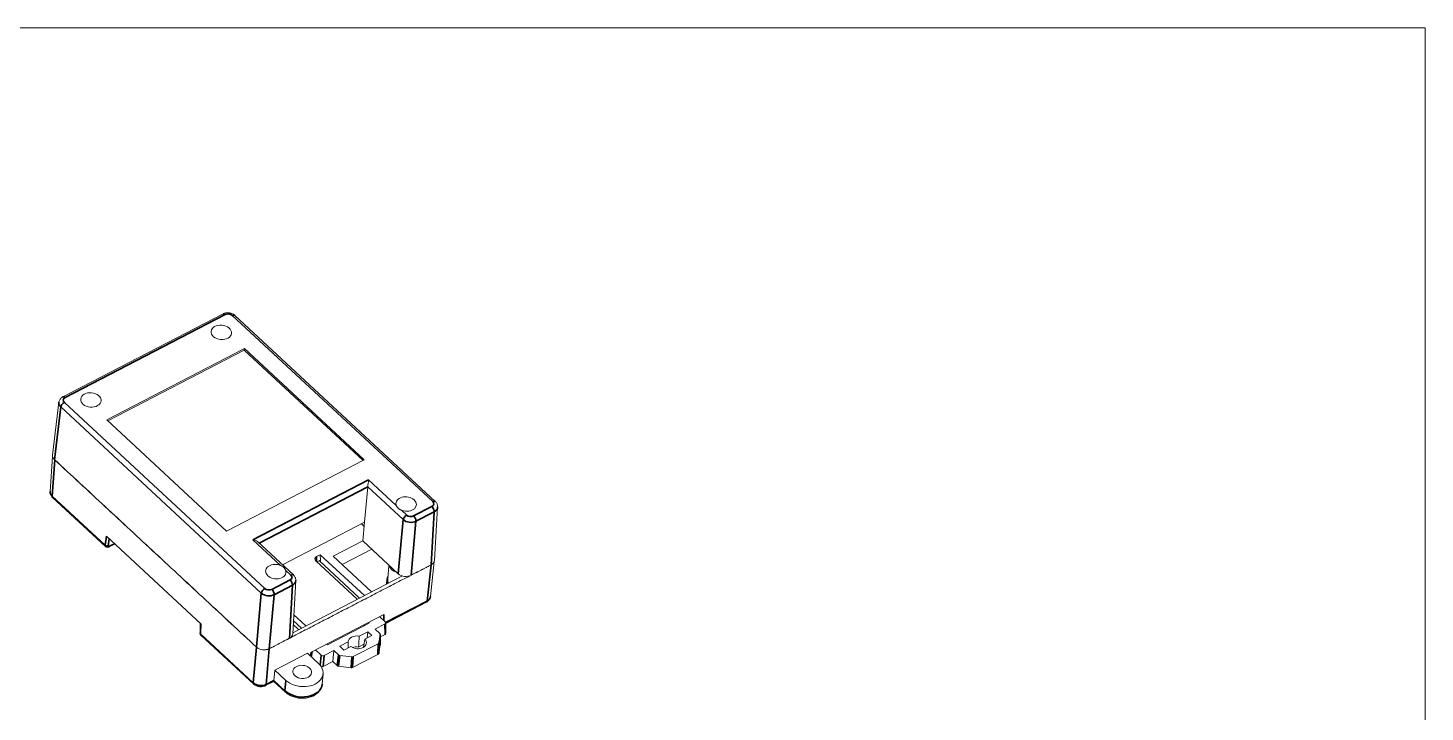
# Model space of a CAD drawing. Header units: millimetres. Extents: x 566 to 1098, y 742 to 1109.
# Drawn here: x 764.3 to 1098.4, y 945.2 to 1108.7 of the extents above; entities that cross this region are included whole.
import ezdxf

# ---------------------------------------------------------------- set-up
doc = ezdxf.new("R2010")
doc.units = ezdxf.units.MM
for name, color, linetype, true_color in [('1', 7, 'Continuous', 0xffffff), ('11', 7, 'Continuous', 0xffffff), ('150', 7, 'Continuous', 0xffffff)]:
    doc.layers.add(name, color=color, linetype=linetype, true_color=true_color)

msp = doc.modelspace()

# ---------------------------------------------------------------- linework, layer by layer
at = {"lineweight": 18}
msp.add_lwpolyline([(566.32, 1108.65), (1098.38, 1108.65), (1098.38, 742.44), (566.32, 742.44)], close=True, dxfattribs=at)
at = {"layer": '1', "color": 7, "linetype": 'Continuous', "lineweight": 13}
for p, q in [((810.92, 1040.35), (772.65, 1020.54)), ((861.67, 995.52), (813.74, 1039.98)), ((816.04, 1032.03), (783.13, 1014.99)), ((816.01, 1031.67), (783.36, 1014.77)), ((816.01, 1031.67), (816.04, 1032.03)), ((844.42, 1005.32), (816.01, 1031.67)), ((844.68, 1005.45), (816.04, 1032.03)), ((771.67, 1019.2), (770.15, 1006.6)), ((783.13, 1014.99), (811.77, 988.42)), ((811.77, 988.42), (844.68, 1005.45)), ((844.76, 990.53), (845.53, 999.03)), ((861.52, 981.46), (862.25, 994.15)), ((825.14, 980.38), (844.76, 990.53)), ((844.35, 986.11), (844.76, 990.53)), ((827.76, 977.95), (819.17, 985.91)), ((844.35, 986.11), (852.83, 978.25)), ((827.6, 963.9), (828.33, 976.59))]:
    msp.add_line(p, q, dxfattribs=at)
at = {"layer": '1', "color": 7, "linetype": 'Continuous', "lineweight": 35}
for p, q in [((811.44, 1040.17), (773.17, 1020.36)), ((861.06, 995.49), (813.13, 1039.96)), ((772.98, 1019.18), (820.91, 974.71)), ((772.14, 1018.08), (770.62, 1005.49)), ((820.07, 973.61), (772.14, 1018.08)), ((818.05, 986.36), (845.74, 1000.7)), ((845.53, 999.03), (819.54, 985.57)), ((854, 991.17), (845.53, 999.03)), ((845.74, 1000.7), (852.36, 994.56)), ((853.59, 993.43), (854.84, 992.26)), ((856.51, 992.05), (860.87, 994.31)), ((861.43, 993.04), (857.07, 990.78)), ((860.69, 980.35), (861.43, 993.04)), ((852.83, 978.25), (854, 991.17)), ((857.07, 990.78), (855.9, 977.87)), ((824.66, 980.23), (818.05, 986.36)), ((827.14, 977.92), (825.89, 979.09)), ((822.6, 974.5), (826.96, 976.75)), ((818.9, 960.7), (820.07, 973.61)), ((823.16, 973.23), (821.98, 960.31)), ((827.51, 975.48), (823.16, 973.23)), ((826.78, 962.79), (827.51, 975.48))]:
    msp.add_line(p, q, dxfattribs=at)
for centre, major_axis, ratio, start_param, end_param in [((811.38, 1039.46), (0.457, -0.884), 0.478287, 2.215442, 3.141571), ((812.19, 1039.47), (-1.2, 0.11), 0.70213, 3.877974, 5.448527), ((813.07, 1039.25), (-0.677, -0.729), 0.527725, 3.141595, 4.114283), ((773.85, 1018.96), (-2.19, 0.23), 0.702222, 6.273798, 7.029209), ((772.91, 1018.47), (-0.677, -0.729), 0.527725, 4.114283, 5.669455), ((773.92, 1019.66), (-1.2, 0.11), 0.701789, 5.448841, 7.019393), ((773.1, 1019.65), (-0.457, 0.884), 0.478287, 5.357034, 6.283188), ((860.12, 995.01), (-1.2, 0.11), 0.701789, 2.307248, 3.877801), ((860.81, 993.6), (-0.457, 0.884), 0.478287, 3.801862, 5.357034), ((861, 994.79), (-0.677, -0.729), 0.527725, 3.141789, 4.114283), ((860.06, 994.3), (-2.19, 0.16), 0.701524, 2.297398, 3.151165), ((854.78, 991.56), (-0.677, -0.729), 0.527725, 4.114283, 5.669455), ((855.71, 992.04), (-2.18, 0.2), 0.694832, 0.736885, 2.307438), ((855.77, 992.74), (-1.19, 0.11), 0.70213, 0.736382, 2.306934), ((856.45, 991.35), (-0.457, 0.884), 0.478287, 3.801862, 5.357034), ((826.21, 977.44), (-1.19, 0.11), 0.701789, 2.307248, 3.877801), ((826.89, 976.05), (0.457, -0.884), 0.478287, 0.660269, 2.215442), ((827.08, 977.22), (-0.677, -0.729), 0.527725, 3.141376, 4.114283), ((826.15, 976.74), (-2.18, 0.16), 0.701522, 2.297349, 3.148784), ((820.85, 974), (-0.677, -0.729), 0.527725, 4.114283, 5.669455), ((821.79, 974.49), (-2.19, 0.2), 0.694868, 0.736883, 2.307435), ((821.85, 975.19), (-1.2, 0.11), 0.70213, 0.736382, 2.306934), ((822.54, 973.79), (0.457, -0.884), 0.478287, 0.660269, 2.215442)]:
    msp.add_ellipse(centre, major_axis=major_axis, ratio=ratio, start_param=start_param, end_param=end_param, dxfattribs=at)
at = {"layer": '1', "color": 7, "linetype": 'Continuous', "lineweight": 13}
for centre, major_axis in [((810.51, 1035.92), (-2.44, 0.22)), ((779.32, 1019.77), (2.44, -0.22))]:
    msp.add_ellipse(centre, major_axis=major_axis, ratio=0.701959, dxfattribs=at)
for centre, major_axis, ratio, start_param, end_param in [((772.34, 1006.37), (-2.19, 0.2), 0.701789, 6.261434, 7.02535), ((845.68, 999.99), (0.16, 1.2), 0.033101, 0.949421, 2.504593), ((854.72, 994.9), (2.44, -0.22), 0.701959, 4.384677, 9.654284), ((854.72, 994.9), (2.44, -0.22), 0.701959, 3.371098, 3.464141), ((854.72, 994.9), (2.44, -0.22), 0.701959, 4.291634, 4.384677), ((817.99, 985.66), (-1.39, 0.19), 0.503418, 3.762971, 4.735658), ((823.53, 978.75), (-2.44, 0.22), 0.701959, 4.384677, 9.654284), ((823.53, 978.75), (-2.44, 0.22), 0.701959, 4.291634, 4.384677), ((823.53, 978.75), (-2.44, 0.22), 0.701959, 3.371098, 3.464141), ((859.32, 981.62), (-2.19, 0.2), 0.701789, 2.305686, 3.163333), ((854.54, 979.13), (-2.18, 0.19), 0.70213, 0.736382, 2.306934), ((825.41, 964.06), (-2.18, 0.19), 0.701789, 2.307248, 3.163322), ((820.62, 961.58), (-2.19, 0.2), 0.70213, 0.734796, 2.312891)]:
    msp.add_ellipse(centre, major_axis=major_axis, ratio=ratio, start_param=start_param, end_param=end_param, dxfattribs=at)
for points, knots in [([(813.74, 1039.98), (813.68, 1040.04), (813.52, 1040.17), (813.23, 1040.35), (812.87, 1040.49), (812.49, 1040.59), (812.08, 1040.62), (811.68, 1040.6), (811.28, 1040.51), (811.04, 1040.41), (810.92, 1040.35)], [0, 0, 0, 0, 0.085456, 0.211404, 0.339312, 0.469232, 0.600358, 0.732879, 0.867112, 1, 1, 1, 1]), ([(772.65, 1020.54), (772.57, 1020.5), (772.4, 1020.39), (772.16, 1020.2), (771.94, 1019.94), (771.78, 1019.64), (771.69, 1019.39), (771.68, 1019.23), (771.68, 1019.19)], [0, 0, 0, 0, 0.143997, 0.343742, 0.537857, 0.727641, 0.934128, 1, 1, 1, 1]), ([(852.36, 994.56), (852.38, 994.5), (852.41, 994.45), (852.47, 994.33), (852.53, 994.21), (852.62, 994.1), (852.68, 994.02), (852.71, 994), (852.76, 993.95), (852.78, 993.92), (852.86, 993.85), (852.97, 993.75), (853.1, 993.67), (853.19, 993.61), (853.23, 993.6), (853.3, 993.56), (853.33, 993.54), (853.44, 993.49), (853.51, 993.46), (853.59, 993.43)], [0, 0, 0, 0, 0.125, 0.125, 0.25, 0.375, 0.375, 0.4375, 0.4375, 0.5, 0.5, 0.625, 0.75, 0.75, 0.8125, 0.8125, 0.875, 0.875, 1, 1, 1, 1]), ([(862.24, 994.15), (862.25, 994.2), (862.26, 994.35), (862.22, 994.62), (862.11, 994.94), (861.94, 995.23), (861.78, 995.42), (861.68, 995.51), (861.67, 995.52)], [0, 0, 0, 0, 0.092723, 0.311644, 0.527931, 0.745389, 0.972013, 1, 1, 1, 1]), ([(825.89, 979.09), (825.87, 979.15), (825.84, 979.2), (825.78, 979.31), (825.71, 979.42), (825.63, 979.52), (825.56, 979.6), (825.54, 979.63), (825.49, 979.68), (825.46, 979.7), (825.38, 979.77), (825.27, 979.87), (825.15, 979.96), (825.05, 980.02), (825.02, 980.04), (824.95, 980.08), (824.92, 980.1), (824.81, 980.16), (824.74, 980.19), (824.66, 980.23)], [0, 0, 0, 0, 0.125, 0.125, 0.25, 0.375, 0.375, 0.4375, 0.4375, 0.5, 0.5, 0.625, 0.75, 0.75, 0.8125, 0.8125, 0.875, 0.875, 1, 1, 1, 1]), ([(828.32, 976.58), (828.33, 976.63), (828.34, 976.79), (828.3, 977.06), (828.19, 977.38), (828.01, 977.68), (827.85, 977.86), (827.76, 977.95)], [0, 0, 0, 0, 0.098209, 0.316866, 0.532902, 0.750125, 1, 1, 1, 1])]:
    msp.add_open_spline(points, degree=3, knots=knots, dxfattribs=at)
for points in [[(818.9, 960.7), (770.62, 1005.49)], [(860.69, 980.35), (855.9, 977.87)], [(826.78, 962.79), (821.98, 960.31)]]:
    msp.add_open_spline(points, degree=1, dxfattribs=at)
at = {"layer": '11', "color": 7, "linetype": 'Continuous', "lineweight": 13}
for p, q in [((770.16, 1006.27), (769.58, 997.85)), ((770.16, 996.47), (782.83, 984.71)), ((844.66, 989.53), (844, 990.15)), ((783.03, 987.2), (805.6, 966.25)), ((837.27, 982.41), (844.38, 986.09)), ((783.7, 984.65), (785.03, 985.34)), ((834.18, 982.79), (833.27, 982.32)), ((834.18, 982.79), (844.73, 973.01)), ((834.2, 981.5), (834.18, 982.79)), ((837.27, 982.41), (846.45, 973.9)), ((839.38, 980.46), (846.48, 984.14)), ((833.11, 981.34), (843.03, 972.14)), ((834.2, 981.5), (833.39, 981.08)), ((834.21, 981.1), (834.2, 981.5)), ((850.61, 980.31), (850.31, 976.92)), ((860.53, 972.76), (861.44, 981.13)), ((853.81, 977.72), (827.61, 964.15)), ((850.11, 976.94), (850, 975.74)), ((849.82, 966.37), (859.55, 971.41)), ((805.49, 966.35), (805.42, 964.1)), ((829.01, 964.88), (827.72, 966.08)), ((829.68, 965.22), (827.78, 966.99)), ((830.71, 965.76), (827.86, 968.4)), ((831.99, 959.51), (849.4, 968.52)), ((805.64, 963.55), (818.25, 951.86)), ((823.31, 955.21), (831.11, 959.25)), ((831.11, 959.25), (833.76, 956.79)), ((832.11, 958.32), (832.31, 959.68)), ((821.07, 951.49), (823.06, 952.52)), ((823.06, 952.75), (823.31, 955.21)), ((823.06, 952.52), (825.84, 949.94)), ((823.31, 955.21), (825.96, 952.76)), ((834.62, 951.84), (834.84, 954.33))]:
    msp.add_line(p, q, dxfattribs=at)
at = {"layer": '11', "color": 7, "linetype": 'Continuous', "lineweight": 35}
for p, q in [((770.66, 1005.48), (770.06, 996.79)), ((770.06, 996.79), (782.74, 985.03)), ((782.74, 985.03), (783.03, 987.2)), ((783.66, 986.61), (783.44, 984.92)), ((783.78, 984.79), (784.96, 985.4)), ((833.27, 982.32), (833.28, 981.18)), ((859.71, 971.71), (860.66, 980.35)), ((849.8, 966.58), (859.71, 971.71)), ((805.6, 966.25), (805.53, 963.88)), ((849.4, 968.52), (849.34, 967.06)), ((805.53, 963.88), (818.15, 952.18)), ((818.9, 960.69), (818.15, 952.18)), ((821.24, 951.79), (821.99, 960.34)), ((831.85, 958.57), (831.99, 959.51)), ((821.24, 951.79), (823.06, 952.74)), ((823.06, 952.75), (825.74, 950.27)), ((825.74, 950.27), (825.96, 952.76))]:
    msp.add_line(p, q, dxfattribs=at)
for centre, major_axis, ratio, start_param, end_param in [((771.78, 997.69), (-2.19, 0.18), 0.701697, 0.007704, 0.729879), ((770.84, 997.2), (0.677, 0.729), 0.527725, 2.553609, 3.141616), ((783.52, 985.43), (-0.689, -0.718), 0.509224, 5.703818, 6.291656), ((783.13, 985.23), (-0.493, 0.064), 0.733414, 0.765781, 2.336048), ((783.83, 985.13), (-0.35, -0.353), 0.490531, 5.711396, 7.27207), ((783.47, 985.1), (0.229, -0.442), 0.478287, 6.282499, 6.875471), ((858.34, 972.99), (-2.19, 0.22), 0.70215, 2.313522, 3.133866), ((859.09, 972.29), (0.457, -0.884), 0.478287, 6.283172, 6.917708), ((805.92, 964.09), (-0.497, 0.015), 0.678179, 6.283171, 6.979143), ((806.31, 964.29), (0.664, 0.741), 0.545997, 2.543859, 3.131866), ((818.93, 952.59), (-0.677, -0.729), 0.527725, 5.695201, 6.283746), ((819.87, 953.07), (-2.19, 0.19), 0.706571, 0.736025, 2.306719), ((820.62, 952.38), (0.457, -0.884), 0.478287, 6.282294, 6.917708), ((826.51, 950.67), (-0.677, -0.729), 0.527725, 5.685079, 6.283479), ((829.64, 952.29), (-4.98, 0.44), 0.701959, 0.736295, 3.141577)]:
    msp.add_ellipse(centre, major_axis=major_axis, ratio=ratio, start_param=start_param, end_param=end_param, dxfattribs=at)
at = {"layer": '11', "color": 7, "linetype": 'Continuous', "lineweight": 13}
for centre, major_axis, ratio, start_param, end_param in [((833.89, 981.74), (-0.999, 0.089), 0.700049, 5.450446, 7.018503), ((853.42, 980.36), (2.79, -0.25), 0.701959, 3.309393, 4.446404), ((853.1, 976.67), (-2.99, 0.27), 0.701959, 5.91247, 6.76621), ((853.1, 976.67), (2.79, -0.25), 0.701959, 3.141646, 3.605634), ((820.62, 961.61), (-2.19, 0.2), 0.702031, 0.736331, 2.307025), ((829.86, 954.77), (-4.98, 0.44), 0.701959, 0.736295, 3.877888), ((823.22, 953.72), (0.16, 1.2), 0.033101, 2.530339, 3.118357), ((823.84, 953.15), (-0.682, -0.725), 0.520604, 5.688533, 5.698655)]:
    msp.add_ellipse(centre, major_axis=major_axis, ratio=ratio, start_param=start_param, end_param=end_param, dxfattribs=at)
msp.add_ellipse((829.86, 954.77), major_axis=(2.24, -0.2), ratio=0.701959, dxfattribs=at)
for points in [[(818.9, 960.72), (770.66, 1005.48)], [(860.66, 980.35), (855.88, 977.88)], [(855.62, 977.75), (827.02, 962.94)], [(826.76, 962.81), (821.99, 960.34)]]:
    msp.add_open_spline(points, degree=1, dxfattribs=at)
for points, knots in [([(769.59, 997.86), (769.58, 997.81), (769.57, 997.64), (769.61, 997.37), (769.72, 997.05), (769.89, 996.76), (770.05, 996.57), (770.15, 996.48), (770.16, 996.47)], [0, 0, 0, 0, 0.105109, 0.32104, 0.534375, 0.748861, 0.972379, 1, 1, 1, 1]), ([(782.84, 984.72), (782.88, 984.68), (782.97, 984.61), (783.14, 984.55), (783.33, 984.54), (783.52, 984.57), (783.64, 984.62), (783.7, 984.65)], [0, 0, 0, 0, 0.168366, 0.375487, 0.576262, 0.787579, 1, 1, 1, 1]), ([(859.55, 971.41), (859.62, 971.45), (859.8, 971.55), (860.04, 971.75), (860.26, 972.01), (860.42, 972.3), (860.51, 972.56), (860.52, 972.72), (860.52, 972.76)], [0, 0, 0, 0, 0.143412, 0.342348, 0.53568, 0.724701, 0.930356, 1, 1, 1, 1]), ([(805.42, 964.1), (805.42, 964.04), (805.43, 963.91), (805.5, 963.73), (805.58, 963.6), (805.64, 963.56), (805.64, 963.56)], [0, 0, 0, 0, 0.300847, 0.642946, 0.980205, 1, 1, 1, 1]), ([(818.25, 951.86), (818.31, 951.8), (818.47, 951.67), (818.76, 951.49), (819.12, 951.35), (819.51, 951.25), (819.91, 951.22), (820.32, 951.24), (820.71, 951.33), (820.96, 951.43), (821.07, 951.49)], [0, 0, 0, 0, 0.085452, 0.211394, 0.339297, 0.469216, 0.600341, 0.732862, 0.867094, 1, 1, 1, 1]), ([(825.84, 949.94), (825.91, 949.87), (826.12, 949.69), (826.51, 949.41), (827, 949.13), (827.53, 948.89), (828.1, 948.71), (828.68, 948.57), (829.28, 948.49), (829.88, 948.46), (830.48, 948.49), (831.07, 948.57), (831.64, 948.7), (832.19, 948.89), (832.7, 949.14), (833.16, 949.43), (833.58, 949.77), (833.93, 950.15), (834.21, 950.56), (834.43, 951), (834.56, 951.42), (834.6, 951.7), (834.61, 951.82)], [0, 0, 0, 0, 0.029373, 0.080993, 0.132784, 0.184758, 0.236782, 0.288814, 0.340858, 0.392943, 0.445101, 0.497367, 0.549774, 0.602332, 0.655003, 0.707642, 0.760039, 0.811918, 0.863012, 0.913161, 0.962378, 1, 1, 1, 1])]:
    msp.add_open_spline(points, degree=3, knots=knots, dxfattribs=at)
at = {"layer": '150', "color": 7, "linetype": 'Continuous', "lineweight": 13}
for p, q in [((843.57, 972.41), (833.93, 981.36)), ((835.87, 961.27), (845.86, 966.45)), ((844.55, 966.01), (844.71, 965.85)), ((845.86, 966.45), (845.69, 966.6)), ((849.63, 966.23), (847.29, 965.02)), ((849.71, 966.72), (848.35, 967.98)), ((849.85, 963.98), (849.82, 966.5)), ((845.52, 964.37), (843.5, 963.32)), ((844.85, 962.61), (846.49, 963.46)), ((845.38, 962.89), (845.52, 964.37)), ((846.49, 963.46), (845.52, 964.37)), ((847.29, 965.02), (848.41, 963.98)), ((848.2, 961.75), (848.52, 963.71)), ((848.49, 961.3), (848.52, 963.75)), ((848.51, 963.12), (849.67, 963.72)), ((834.4, 958.79), (833.04, 960.05)), ((837.44, 959.92), (835.1, 958.7)), ((835.87, 961.27), (835.7, 961.43)), ((837.44, 959.92), (837.19, 957.25)), ((837.44, 959.92), (838.56, 958.88)), ((840.86, 961.96), (838.84, 960.91)), ((839.81, 960.01), (838.84, 960.91)), ((839.81, 960.01), (841.46, 960.86)), ((841.9, 955.82), (847.97, 958.97)), ((848.02, 961.52), (842.06, 958.44)), ((843.32, 960.7), (844.61, 961.37)), ((848.49, 961.26), (848.15, 959.19)), ((834.85, 956.04), (837.19, 957.25)), ((838.24, 956.28), (837.19, 957.25)), ((841.53, 955.76), (838.57, 956.13)), ((838.89, 958.73), (841.7, 958.38))]:
    msp.add_line(p, q, dxfattribs=at)
at = {"layer": '150', "color": 7, "linetype": 'Continuous', "lineweight": 35}
for p, q in [((849.67, 963.72), (849.63, 966.23)), ((848.49, 961.26), (848.52, 963.71)), ((847.97, 958.97), (848.02, 961.52)), ((848.2, 961.75), (848.15, 959.19)), ((834.17, 956.35), (834.4, 958.79)), ((835.1, 958.7), (834.85, 956.04)), ((838.24, 956.28), (838.56, 958.88)), ((838.89, 958.73), (838.57, 956.13)), ((841.53, 955.76), (841.7, 958.38)), ((842.06, 958.44), (841.9, 955.82))]:
    msp.add_line(p, q, dxfattribs=at)
at = {"layer": '150', "color": 7, "linetype": 'Continuous', "lineweight": 13}
for centre, major_axis, ratio, start_param, end_param in [((849.32, 966.52), (-0.497, 0.044), 0.700049, 2.308853, 3.87691), ((843.04, 961.84), (-2.17, 0.19), 0.701959, 4.56409, 6.333278), ((843.04, 961.84), (-2.17, 0.19), 0.701959, 0.820403, 3.79378), ((848.02, 963.78), (-0.496, 0.044), 0.701087, 3.091563, 3.875826), ((849.36, 964), (-0.497, 0.044), 0.700049, 2.308853, 3.214211), ((842.82, 959.36), (1.99, -0.18), 0.701959, 1.379796, 2.15571), ((847.66, 959.25), (-0.496, 0.045), 0.701243, 2.309481, 3.093744), ((847.71, 961.81), (-0.496, 0.045), 0.701243, 2.309481, 3.093744), ((847.99, 961.32), (-0.496, 0.044), 0.701087, 3.091563, 3.194142), ((834.79, 958.99), (-0.496, 0.044), 0.703875, 0.737266, 2.305324), ((834.54, 956.33), (-0.496, 0.044), 0.703875, 1.39482, 2.305324), ((838.63, 956.48), (-0.496, 0.043), 0.702674, 0.73503, 1.519293), ((838.95, 959.08), (-0.496, 0.043), 0.702674, 0.73503, 1.519293), ((841.59, 956.11), (-0.496, 0.045), 0.702831, 1.523765, 2.308028), ((841.75, 958.73), (-0.496, 0.045), 0.702831, 1.523765, 2.308028)]:
    msp.add_ellipse(centre, major_axis=major_axis, ratio=ratio, start_param=start_param, end_param=end_param, dxfattribs=at)
for points in [[(843.32, 960.7), (843.38, 961.57), (843.44, 962.45), (843.5, 963.32)], [(844.47, 960.62), (844.6, 961.28), (844.72, 961.95), (844.85, 962.61)], [(840.86, 961.96), (840.85, 961.48), (840.85, 961.01), (840.84, 960.54)]]:
    msp.add_open_spline(points, degree=3, dxfattribs=at)

doc.saveas('drawing.dxf')
